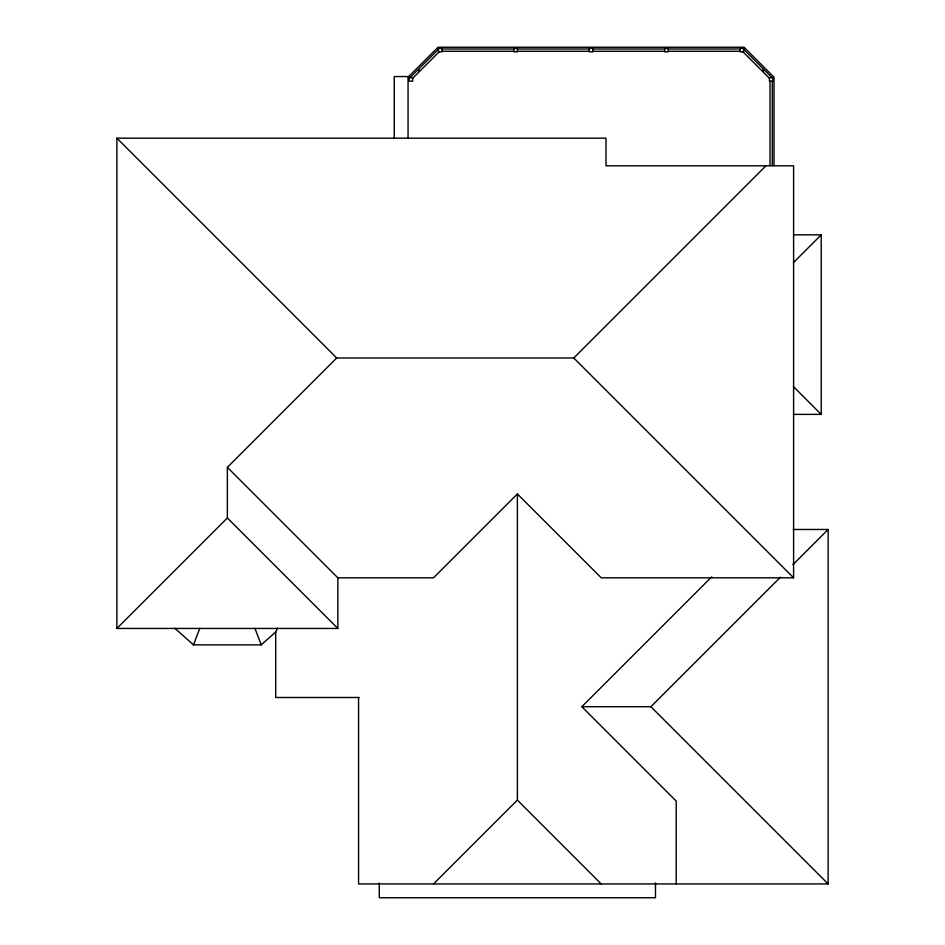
<?xml version="1.0" encoding="UTF-8"?>
<svg xmlns="http://www.w3.org/2000/svg" width="945" height="945" viewBox="0 0 945 945"><rect width="100%" height="100%" fill="white"/><g stroke="black" fill="none" stroke-linecap="round" stroke-linejoin="round"><path stroke-width="1.42" d="M174.813 628.248L193.501 644.868L199.773 628.354M359.076 697.493L275.704 697.493L275.704 631.992L277.417 628.165M410.012 77.703L438.504 49.211M418.564 70.781L419.379 69.965M412.658 78.317L439.118 51.857M227.367 467.326L336.692 357.99L573.78 357.99L793.599 577.808L601.233 577.808L517.387 493.952L433.531 577.808L337.849 577.808L227.367 467.326L227.367 517.954L337.849 628.449L337.849 577.808M337.849 628.449L116.873 628.449L227.367 517.954M573.78 357.99L765.97 165.788M793.446 262.615L821.217 234.844L793.387 234.844M676.207 883.941L676.207 801.076L581.837 706.706L711.679 576.863M433.531 883.941L517.387 800.084L517.387 493.952M581.837 706.706L650.881 706.706L780.405 577.194M792.855 564.744L828.127 529.472L793.233 529.472M193.501 644.868L261.222 644.868L275.704 631.992M441.953 48.975L513.903 48.975M517.364 48.975L589.314 48.975M592.763 48.975L664.725 48.975M668.174 48.975L740.136 48.975M441.953 51.278L513.903 51.278M517.364 51.278L589.314 51.278M592.763 51.278L664.725 51.278M668.174 51.278L740.136 51.278M410.354 76.545L394.242 76.545L394.242 138.301M116.873 628.449L116.873 138.171L606.005 138.171L606.005 165.788L793.599 165.788L793.599 577.808M793.387 414.382L821.217 414.382L821.217 234.844M828.127 529.472L828.127 883.941L358.568 883.941L358.568 697.493M743.585 49.211L772.065 77.703M762.709 69.965L763.525 70.781M742.971 51.857L769.431 78.317M793.351 386.517L821.217 414.382M116.873 138.171L336.692 357.99M650.881 706.706L828.127 883.941M517.387 800.084L601.233 883.941M254.949 628.354L261.222 644.868M774.026 165.576L774.026 77.218L744.058 47.25L438.019 47.25L408.051 77.218L408.051 138.466M772.301 81.152L772.301 165.588M769.998 81.152L769.998 165.588M655.487 882.973L655.487 897.75L379.276 897.75L379.276 882.973M441.953 48.396L438.504 48.396L438.504 51.857L441.953 51.857L441.953 48.396M517.364 48.396L513.903 48.396L513.903 51.857L517.364 51.857L517.364 48.396M592.763 48.396L589.314 48.396L589.314 51.857L592.763 51.857L592.763 48.396M668.174 48.396L664.725 48.396L664.725 51.857L668.174 51.857L668.174 48.396M743.585 48.396L740.136 48.396L740.136 51.857L743.585 51.857L743.585 48.396M412.658 77.703L409.197 77.703L409.197 81.152L412.658 81.152L412.658 77.703M772.88 77.703L769.431 77.703L769.431 81.152L772.88 81.152L772.88 77.703"/></g></svg>
